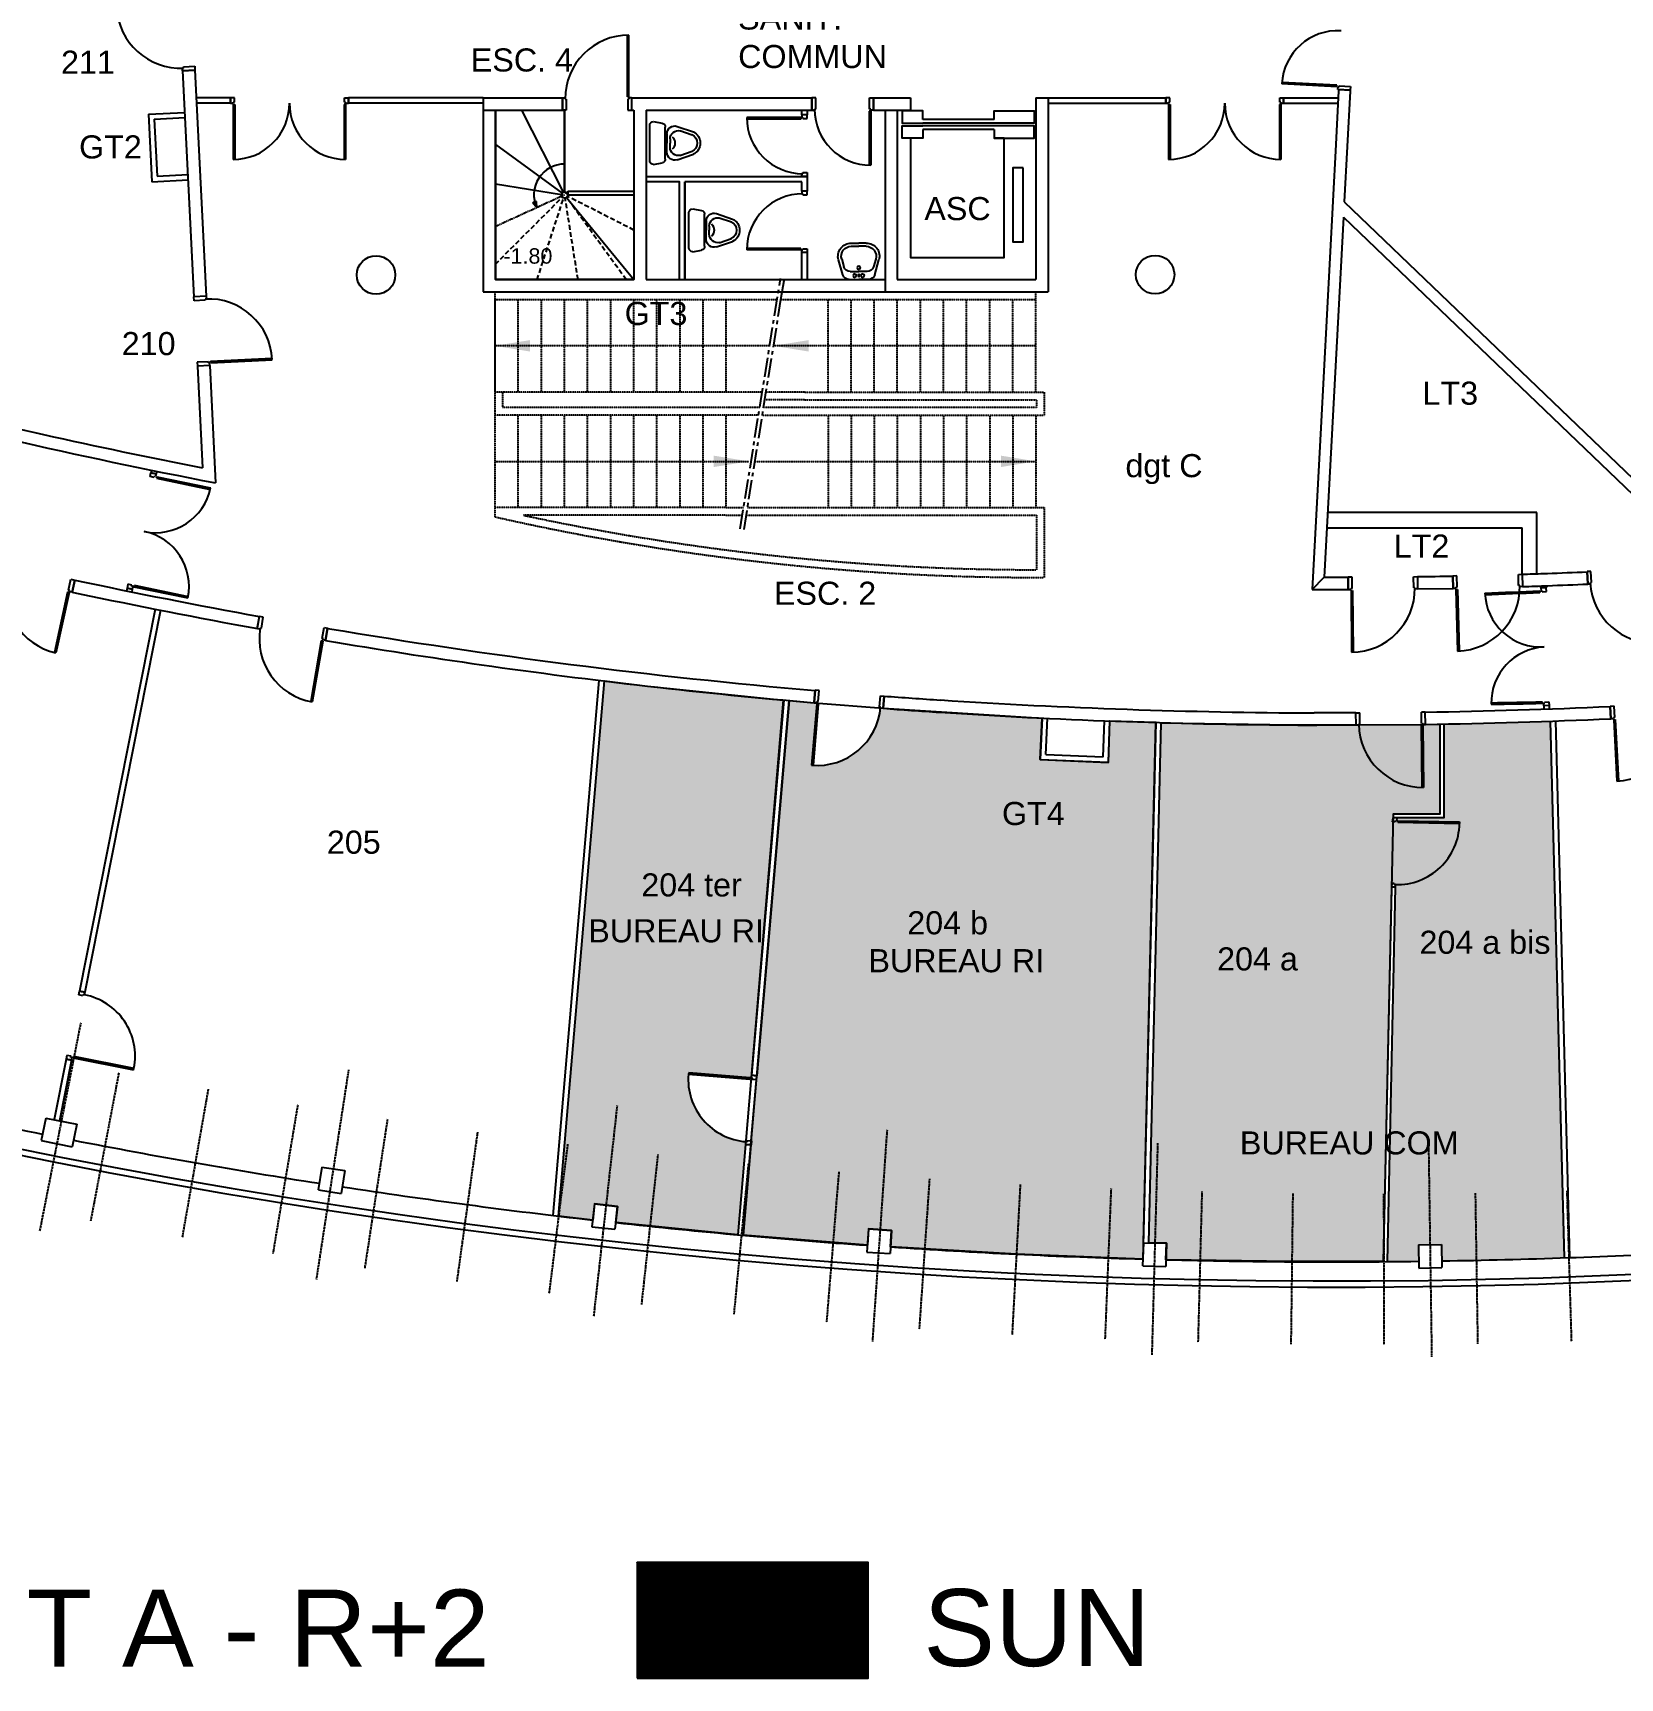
# Model space of a CAD drawing. Extents: x -14497 to -5039, y -16915 to 19656.
# Drawn here: x -9976 to -7915, y -4404 to -2268 of the extents above; entities that cross this region are included whole.
import ezdxf

# ---------------------------------------------------------------- set-up
doc = ezdxf.new("R2010")
doc.units = 0
doc.header["$MEASUREMENT"] = 0
doc.linetypes.add('AXES', pattern=[2, 1.25, -0.25, 0.25, -0.25])
doc.linetypes.add('CACHE', pattern=[0.375, 0.25, -0.125])
doc.layers.get('0').update_dxf_attribs({"linetype": 'CONTINUOUS'})
for name, color, linetype in [('-1.80', 3, 'CONTINUOUS'), ('BA_AXE_TRAME', 253, 'AXES'), ('BA_CLOISON', 4, 'CONTINUOUS'), ('BA_ESCALIER', 8, 'CONTINUOUS'), ('BA_MENUIS_EXTERIEURE', 6, 'CONTINUOUS'), ('BA_MENUIS_INTERIEURE', 202, 'CONTINUOUS'), ('BA_STRUCTURE', 5, 'CONTINUOUS'), ('Circulation', 1, 'CONTINUOUS'), ('EQ_SANITAIRE', 60, 'CONTINUOUS'), ('Modif relevé', 1, 'CONTINUOUS'), ('Nom. texte', 250, 'CONTINUOUS'), ('SUN', 2, 'CONTINUOUS')]:
    doc.layers.add(name, color=color, linetype=linetype)
doc.styles.add('ARIAL', font='arial.ttf')

# ---------------------------------------------------------------- blocks, each defined once
blk = doc.blocks.new('WC')
for p, q in [((-35.6, 21.6), (-56.7, 14.5)), ((-5, 27.9), (-16.3, 25.7)), ((0, -22.9), (0, 22.9)), ((-39.3, 16.2), (-55.4, 10.7)), ((-26.4, 5.3), (-26.4, 0)), ((-26.4, -5.3), (-26.4, 0)), ((-20.3, 14), (-22.5, 14)), ((-22.4, 12.2), (-22.4, 0)), ((-22.4, -12.2), (-22.4, 0)), ((-20.3, -20.8), (-20.3, 20.8)), ((-35.6, -21.6), (-56.7, -14.5)), ((-39.3, -16.2), (-55.4, -10.7)), ((-20.3, -14), (-22.5, -14)), ((-5, -27.9), (-16.3, -25.7))]:
    blk.add_line(p, q)
for centre, radius, start, end in [((-32.4, 12.2), 10, 0, 108.6162), ((-15.3, 20.8), 5, 101.0796, 180), ((-5, 22.9), 5, 0, 90), ((-49.5, 0), 16.2, 116.4444, 180), ((-49.5, -0.4), 16.2, 178.1961, 178.7319), ((-49.5, 0), 16.2, 180, 243.5556), ((-49.5, 0), 12.2, 116.4444, 180), ((-49.5, 0), 12.2, 180, 243.5556), ((-37.4, 5.3), 11, 0, 102.4), ((-21.2, 0), 11.5, 134.9643, 225.0357), ((-37.4, -5.3), 11, 257.6, 0), ((-32.4, -12.2), 10, 251.3838, 0), ((-15.3, -20.8), 5, 180, 258.9204), ((-5, -22.9), 5, 270, 0)]:
    blk.add_arc(centre, radius, start, end)
blk = doc.blocks.new('LAV60')
for p, q in [((-14.4, 0), (0, 0)), ((14.4, 0), (0, 0)), ((-24, -7.3), (-30.4, -29.5)), ((-25.6, -30.9), (-22.3, -19.3)), ((-12.7, -12), (0, -12)), ((12.7, -12), (0, -12)), ((25.6, -30.9), (22.3, -19.3)), ((24, -7.3), (30.4, -29.5)), ((-11.2, -50), (0, -50)), ((-11.2, -55), (0, -55)), ((11.2, -50), (0, -50)), ((11.2, -55), (0, -55))]:
    blk.add_line(p, q)
for centre, radius in [((-6, -6), 2.61), ((0, -17.8), 2.54), ((0, -6), 1.44), ((6, -6), 2.61)]:
    blk.add_circle(centre, radius)
for centre, radius, start, end in [((-14.4, -10), 10, 90, 164.0546), ((14.4, -10), 10, 15.9454, 90), ((-12.7, -22), 10, 90, 164.0546), ((12.7, -22), 10, 15.9454, 90), ((-11.2, -35), 20, 164.0546, 270), ((-11.2, -35), 15, 164.0546, 270), ((11.2, -35), 20, 270, 15.9454), ((11.2, -35), 15, 270, 15.9454)]:
    blk.add_arc(centre, radius, start, end)

msp = doc.modelspace()

# ---------------------------------------------------------------- hatches: boundary and pattern name
at = {"layer": 'BA_ESCALIER'}
h = msp.add_hatch(color=256, dxfattribs=at)
h.paths.add_polyline_path([(-9330.9, -2681.4), (-9330.9, -2674), (-9330.9, -2666.6), (-9346.5, -2669.1), (-9346.5, -2678.9)])
h.paths.add_polyline_path([(-9346.5, -2678.9), (-9346.5, -2669.1), (-9376.5, -2674)])
h = msp.add_hatch(color=256, dxfattribs=at)
h.paths.add_polyline_path([(-8969.1, -2681.4), (-8969.1, -2674), (-8969.1, -2666.6), (-8984.6, -2669.1), (-8984.6, -2678.9)])
h.paths.add_polyline_path([(-8984.6, -2678.9), (-8984.6, -2669.1), (-9014.6, -2674)])
h = msp.add_hatch(color=256, dxfattribs=at)
h.paths.add_polyline_path([(-9092.4, -2816.6), (-9092.4, -2824), (-9092.4, -2831.4), (-9076.8, -2828.9), (-9076.8, -2819.1)])
h.paths.add_polyline_path([(-9076.8, -2819.1), (-9076.8, -2828.9), (-9046.8, -2824)])
h = msp.add_hatch(color=256, dxfattribs=at)
h.paths.add_polyline_path([(-8719.4, -2816.6), (-8719.4, -2824), (-8719.4, -2831.4), (-8703.9, -2828.9), (-8703.9, -2819.1)])
h.paths.add_polyline_path([(-8703.9, -2819.1), (-8703.9, -2828.9), (-8673.9, -2824)])
at = {"layer": 'SUN'}
h = msp.add_hatch(color=256, dxfattribs=at)
h.dxf.hatch_style = 1
h.paths.add_polyline_path([(-9002.1, -3134), (-9008.5, -3133.3, -0.007229), (-9234.3, -3109.2), (-9293.8, -3804.1), (-9249.5, -3809.2), (-9247.1, -3788), (-9217.2, -3791.4), (-9219.6, -3812.5), (-9061.2, -3828.4), (-9050.9, -3707.4, -0.415384), (-9125.1, -3620), (-9125.1, -3620), (-9124.8, -3618), (-9043.9, -3624.7)])
h.paths.add_polyline_path([(-9195.2, -3405.5), (-9049.1, -3405.5), (-9049.1, -3343.7), (-9195.2, -3343.7)], flags=24)
h.paths.add_polyline_path([(-9265.8, -3465), (-9022.6, -3465), (-9022.6, -3403.1), (-9265.8, -3403.1)], flags=25)
h = msp.add_hatch(color=256, dxfattribs=at)
h.dxf.hatch_style = 1
h.paths.add_polyline_path([(-8518.2, -3163.1, -0.001922), (-8577.8, -3161.1), (-8579.8, -3214.6), (-8579.8, -3215.1), (-8668.3, -3211.3), (-8665.7, -3157.3), (-8872.2, -3144.7), (-8872.2, -3144.8), (-8875.8, -3144.5, -0.408869), (-8965.4, -3218.6), (-8958.5, -3137.7), (-8962, -3137.4), (-8962, -3137.5, -0.001035), (-8994.4, -3134.6), (-9036.4, -3621.8), (-9036.8, -3626.8), (-9036.8, -3626.8), (-9043.7, -3706.5), (-9043.4, -3706.5), (-9043.8, -3711.5), (-9043.9, -3711.5), (-9044.1, -3711.5), (-9054.2, -3829), (-8892.8, -3842), (-8891.3, -3820.8), (-8861.3, -3822.9), (-8862.8, -3844.1), (-8699.2, -3853.6), (-8535, -3859.9)])
h.paths.add_polyline_path([(-8727.7, -3313.2), (-8631.2, -3313.2), (-8631.2, -3251.4), (-8727.7, -3251.4)], flags=24)
h.paths.add_polyline_path([(-8902, -3503.8), (-8658.7, -3503.8), (-8658.7, -3442), (-8902, -3442)], flags=24)
h.paths.add_polyline_path([(-8849.7, -3454.7), (-8729.8, -3454.7), (-8729.8, -3392.9), (-8849.7, -3392.9)], flags=24)
h = msp.add_hatch(color=256, dxfattribs=at)
h.dxf.hatch_style = 1
h.paths.add_polyline_path([(-8211.9, -3372), (-8208.5, -3372.1), (-8208.5, -3373.6), (-8207, -3373.6, 0.417008), (-8123.8, -3294.3), (-8204.3, -3292.6), (-8204.1, -3290.7), (-8123.8, -3292.3), (-8123.9, -3294.3), (-8123.8, -3294.3, -0.417008), (-8207, -3373.6), (-8207.1, -3377.1), (-8207.2, -3377.1), (-8217.9, -3863.2, 0.001199), (-8176.9, -3862.8), (-8177.2, -3841.5), (-8147.2, -3841), (-8146.8, -3862.3, 0.004648), (-7987.9, -3858.2), (-8006.3, -3161.4, -0.004154), (-8144.2, -3165.1), (-8144.2, -3287.1), (-8205.2, -3287), (-8205.6, -3291), (-8207.1, -3290.8), (-8207.2, -3292.3), (-8210.7, -3292), (-8210.2, -3287.2), (-8210.1, -3282.1), (-8149.2, -3282.1), (-8149.2, -3165.2, -0.000569), (-8168.1, -3165.5), (-8254.6, -3166.3, 0.40414), (-8172.6, -3247.4), (-8173.6, -3167.2), (-8171.6, -3167.1), (-8170.6, -3247.4, -0.411092), (-8254.6, -3166.3), (-8258.1, -3166.3), (-8309.1, -3166.5, -0.00105), (-8342.1, -3166.3, -0.005457), (-8511.2, -3163.3), (-8527.4, -3838.8), (-8504.4, -3839.4), (-8505, -3860.7, 0.008248), (-8222.9, -3863.2), (-8212.2, -3377), (-8212.1, -3377), (-8212, -3377)])
h.paths.add_polyline_path([(-8419.7, -3740.9), (-8120.6, -3740.9), (-8120.6, -3679), (-8419.7, -3679)], flags=24)
h.paths.add_polyline_path([(-8184.5, -3480), (-7999.4, -3480), (-7999.4, -3418.2), (-8184.5, -3418.2)], flags=24)
h.paths.add_polyline_path([(-8447.3, -3501.6), (-8327.4, -3501.6), (-8327.4, -3439.8), (-8447.3, -3439.8)], flags=24)
h = msp.add_hatch(dxfattribs=at)
h.set_pattern_fill('ANSI31', color=256)
h.set_pattern_definition([(45, (-422.93108, -6521.50763), (-0.0883883476, 0.0883883476), [])])
h.paths.add_polyline_path([(-8891.9, -4254), (-9191.9, -4254), (-9191.9, -4404), (-8891.9, -4404)])

# ---------------------------------------------------------------- linework, layer by layer
at = {"layer": '-1.80'}
msp.add_line((-8315.3, -2990.4), (-8299.4, -2974.5), dxfattribs=at)
msp.add_lwpolyline([(-9285.9, -2398), (-9285.9, -2368), (-9285.9, -2473.9), (-9281.9, -2478), (-9282.3, -2479.8), (-9283.5, -2481.3), (-9195.9, -2588), (-9375.9, -2588), (-9375.9, -2368), (-9285.9, -2368)], dxfattribs=at)
at = {"layer": 'BA_AXE_TRAME'}
for p, q in [((-9285.9, -2478), (-9375.9, -2519.2)), ((-9914.4, -3553.2), (-9967.7, -3823.3)), ((-9864.9, -3617.9), (-9901.5, -3810.3)), ((-9566.6, -3614.3), (-9608.5, -3886.4)), ((-9748.8, -3639.1), (-9782.7, -3832)), ((-9632.5, -3659.4), (-9664.8, -3852.5)), ((-9217.8, -3660.6), (-9248.3, -3934.2)), ((-9516, -3678), (-9545.6, -3871.6)), ((-9399.1, -3695.1), (-9426, -3889)), ((-8867.3, -3692.2), (-8886.3, -3966.9)), ((-9282.1, -3710.5), (-9306.3, -3904.8)), ((-8515.9, -3709.2), (-8523.4, -3984.4)), ((-8164.1, -3711.4), (-8160, -3986.6)), ((-9164.9, -3724.2), (-9186.3, -3918.9)), ((-9047.4, -3736.4), (-9066.2, -3931.3)), ((-8929.9, -3746.8), (-8945.9, -3942)), ((-8812.2, -3755.7), (-8825.5, -3951)), ((-8694.3, -3762.9), (-8704.9, -3958.4)), ((-8576.4, -3768.4), (-8584.3, -3964.1)), ((-8458.4, -3772.3), (-8463.5, -3968.1)), ((-8340.4, -3774.6), (-8342.8, -3970.4)), ((-8222.4, -3775.2), (-8222, -3971)), ((-8103.4, -3774.1), (-8100.3, -3969.9)), ((-7984.5, -3771.4), (-7978.6, -3967.1))]:
    msp.add_line(p, q, dxfattribs=at)
at = {"layer": 'BA_AXE_TRAME', "ltscale": 20}
for p, q in [((-9057.9, -2911.7), (-9005.6, -2586.4)), ((-9005, -2614), (-9000.7, -2587.2)), ((-9053, -2912.5), (-9005, -2614))]:
    msp.add_line(p, q, dxfattribs=at)
at = {"layer": 'BA_CLOISON'}
for p, q in [((-9826.2, -2373.1), (-9779.3, -2370.8)), ((-9719.8, -2352), (-9764.2, -2352)), ((-9719.8, -2359), (-9763.9, -2359)), ((-9719.8, -2359), (-9719.8, -2352)), ((-9719.8, -2352), (-9719.8, -2359)), ((-9391.9, -2352), (-9566.8, -2352)), ((-9566.8, -2352), (-9566.8, -2359)), ((-9566.8, -2359), (-9566.8, -2352)), ((-9391.9, -2359), (-9566.8, -2359)), ((-8977.9, -2374), (-8977.9, -2368)), ((-8970.9, -2368), (-8970.9, -2374)), ((-8657.9, -2352), (-8505.2, -2352)), ((-8657.9, -2359), (-8505.2, -2359)), ((-8505.2, -2352), (-8505.2, -2359)), ((-8505.2, -2359), (-8505.2, -2352)), ((-8352.2, -2352), (-8352.2, -2359)), ((-8352.2, -2352), (-8281.4, -2352)), ((-8352.2, -2359), (-8352.2, -2352)), ((-8352.2, -2359), (-8281.7, -2359)), ((-9826.2, -2373.1), (-9821.8, -2461)), ((-9818.9, -2379.7), (-9778.9, -2377.7)), ((-9818.9, -2379.7), (-9815.2, -2453.7)), ((-8970.9, -2374), (-8977.9, -2374)), ((-9815.2, -2453.7), (-9775.2, -2451.7)), ((-9179.9, -2454), (-8970.9, -2454)), ((-8970.9, -2449), (-8970.9, -2454)), ((-8970.9, -2449), (-8970.9, -2454)), ((-8970.9, -2454), (-8970.9, -2473)), ((-9821.8, -2461), (-9774.9, -2458.6)), ((-8977.9, -2461), (-9129.9, -2461)), ((-9129.9, -2588), (-9129.9, -2461)), ((-8977.9, -2473), (-8977.9, -2461)), ((-8970.9, -2473), (-8977.9, -2473)), ((-8970.9, -2478), (-8970.9, -2473)), ((-8970.9, -2478), (-8970.9, -2473)), ((-8977.9, -2588), (-8977.9, -2553)), ((-8970.9, -2553), (-8977.9, -2553)), ((-8970.9, -2553), (-8970.9, -2588)), ((-9822.6, -2835.3), (-9823.3, -2838.8)), ((-9816.4, -2840.2), (-9823.3, -2838.8)), ((-9815.7, -2836.8), (-9816.4, -2840.2)), ((-8023.4, -2890.6), (-8294.9, -2890.6)), ((-8023.4, -2970.6), (-8023.4, -2890.6)), ((-8042.4, -2910.6), (-8296, -2910.6)), ((-8042.4, -2970.6), (-8042.4, -2910.5)), ((-9854.2, -2988.6), (-9854.9, -2992)), ((-9847.4, -2990), (-9854.2, -2988.6)), ((-9847.4, -2990), (-9848.1, -2993.5)), ((-8018.3, -2985.8), (-8018.3, -2988.4)), ((-8018.2, -2988.4), (-8018.3, -2985.8)), ((-8011.2, -2988.3), (-8018.2, -2988.4)), ((-8011.3, -2985.7), (-8011.2, -2988.3)), ((-9817.6, -3016), (-9915.8, -3512)), ((-9810.8, -3017.4), (-9908.8, -3513.4)), ((-9300.7, -3803.5), (-9241.2, -3108.4)), ((-9293.8, -3804.1), (-9234.3, -3109.2)), ((-9001.3, -3133.9), (-9043.3, -3621.2)), ((-8994.4, -3134.6), (-9036.4, -3621.8)), ((-8668.3, -3211.3), (-8665.7, -3157.3)), ((-8661, -3204.6), (-8658.7, -3157.7)), ((-8586.5, -3207.8), (-8584.8, -3160.9)), ((-8579.8, -3215.1), (-8577.8, -3161.1)), ((-8007.5, -3141.2), (-8014.5, -3141.4)), ((-8014.5, -3141.4), (-8014.4, -3145.8)), ((-8007.5, -3141.2), (-8007.5, -3145.6)), ((-8006.3, -3161.4), (-7987.9, -3858.2)), ((-7999.3, -3161.1), (-7980.9, -3858)), ((-8534.4, -3838.6), (-8518.2, -3163.1)), ((-8527.4, -3838.8), (-8511.2, -3163.7)), ((-8668.3, -3211.3), (-8579.8, -3215.1)), ((-8661, -3204.6), (-8586.5, -3207.8)), ((-8207.2, -3377.1), (-8212.2, -3377)), ((-9915.8, -3512), (-9909, -3513.4)), ((-9908.8, -3513.4), (-9915.8, -3512)), ((-9933.3, -3600.3), (-9948.9, -3678.8)), ((-9926.3, -3601.7), (-9941.8, -3680.2)), ((-9933.3, -3600.3), (-9926.4, -3601.7)), ((-9926.3, -3601.7), (-9933.3, -3600.3)), ((-9036.4, -3621.8), (-9043.3, -3621.2)), ((-9051.1, -3710.9), (-9061.2, -3828.4)), ((-9044.1, -3711.5), (-9054.2, -3829)), ((-9044.1, -3711.5), (-9051.1, -3710.9)), ((-9050.7, -3710.9), (-9043.8, -3711.5))]:
    msp.add_line(p, q, dxfattribs=at)
for points in [[(-9136.9, -2588), (-9136.9, -2461), (-9179.9, -2461)], [(-8144.2, -3165.1), (-8144.2, -3287.1), (-8210.2, -3287)], [(-8149.2, -3165.1), (-8149.2, -3282.1), (-8210.1, -3282.1), (-8210.2, -3287)], [(-8212.2, -3377), (-8222.9, -3863.2)], [(-8207.2, -3377.1), (-8217.9, -3863.1)]]:
    msp.add_lwpolyline(points, dxfattribs=at)
at = {"layer": 'BA_ESCALIER'}
for p, q in [((-9342, -2368), (-9287.7, -2474.4)), ((-9375.9, -2412.6), (-9289.2, -2475.6)), ((-9285.9, -2473.9), (-9285.9, -2398)), ((-9375.9, -2463.7), (-9289.9, -2477.3)), ((-9281.9, -2473), (-9195.9, -2473)), ((-9281.9, -2473), (-9281.9, -2478)), ((-9281.9, -2478), (-9195.9, -2478)), ((-9327.2, -2488.1), (-9324.9, -2487.1)), ((-9322.2, -2494.8), (-9327.2, -2488.1)), ((-9322.4, -2486.5), (-9324.9, -2487.1)), ((-9322.2, -2494.8), (-9322.4, -2486.5))]:
    msp.add_line(p, q, dxfattribs=at)
at = {"layer": 'BA_ESCALIER', "linetype": 'CACHE', "ltscale": 25}
for p, q in [((-9375.9, -2568), (-9288.8, -2480.8)), ((-9321.6, -2588), (-9287.2, -2481.8)), ((-9268.5, -2588), (-9285.3, -2482)), ((-9206, -2588), (-9283.5, -2481.3)), ((-9195.9, -2523.8), (-9282.3, -2479.8))]:
    msp.add_line(p, q, dxfattribs=at)
at = {"layer": 'BA_ESCALIER', "linetype": 'CACHE'}
for p, q in [((-9376.5, -2604), (-9376.5, -2896)), ((-9179.9, -2604), (-8869.9, -2604)), ((-8673.9, -2734), (-8673.9, -2604)), ((-9376.5, -2614), (-9010, -2614)), ((-9376.5, -2614), (-9376.5, -2734)), ((-9376.5, -2614), (-9376.5, -2734)), ((-9346.5, -2614), (-9346.5, -2734)), ((-9316.5, -2614), (-9316.5, -2734)), ((-9286.5, -2614), (-9286.5, -2734)), ((-9256.5, -2614), (-9256.5, -2734)), ((-9226.5, -2614), (-9226.5, -2734)), ((-9196.5, -2614), (-9196.5, -2734)), ((-9166.5, -2614), (-9166.5, -2734)), ((-9136.5, -2614), (-9136.5, -2734)), ((-9106.5, -2614), (-9106.5, -2734)), ((-9076.5, -2614), (-9076.5, -2734)), ((-9005, -2614), (-8673.9, -2614)), ((-8943.9, -2734), (-8943.9, -2614)), ((-8913.9, -2734), (-8913.9, -2614)), ((-8883.9, -2734), (-8883.9, -2614)), ((-8853.9, -2734), (-8853.9, -2614)), ((-8823.9, -2734), (-8823.9, -2614)), ((-8793.9, -2734), (-8793.9, -2614)), ((-8763.9, -2734), (-8763.9, -2614)), ((-8733.9, -2734), (-8733.9, -2614)), ((-8703.9, -2734), (-8703.9, -2614)), ((-9019.7, -2674), (-9376.5, -2674)), ((-8673.9, -2674), (-9014.6, -2674)), ((-9029.3, -2734), (-9376.5, -2734)), ((-9366.5, -2734), (-9366.5, -2754)), ((-8973.9, -2734), (-9024.3, -2734)), ((-8973.9, -2734), (-8663.3, -2734)), ((-8663.3, -2734), (-8663.3, -2764)), ((-9076.5, -2754), (-9366.5, -2754)), ((-9032.6, -2754), (-9076.5, -2754)), ((-8673.3, -2754), (-9027.5, -2754)), ((-8973.9, -2744), (-9025.9, -2744)), ((-8973.9, -2744), (-8673.3, -2744)), ((-8673.3, -2744), (-8673.3, -2754)), ((-9076.5, -2764), (-9376.5, -2764)), ((-9346.5, -2764), (-9346.5, -2884)), ((-9316.5, -2764), (-9316.5, -2884)), ((-9286.5, -2764), (-9286.5, -2884)), ((-9256.5, -2764), (-9256.5, -2884)), ((-9226.5, -2764), (-9226.5, -2884)), ((-9196.5, -2764), (-9196.5, -2884)), ((-9166.5, -2764), (-9166.5, -2884)), ((-9136.5, -2764), (-9136.5, -2884)), ((-9106.5, -2764), (-9106.5, -2884)), ((-9034.2, -2764), (-9076.5, -2764)), ((-9076.5, -2764), (-9076.5, -2884)), ((-9029.1, -2764), (-8663.3, -2764)), ((-8943.9, -2764), (-8943.9, -2884)), ((-8913.9, -2764), (-8913.9, -2884)), ((-8883.9, -2764), (-8883.9, -2884)), ((-8853.9, -2764), (-8853.9, -2884)), ((-8823.9, -2764), (-8823.9, -2884)), ((-8793.9, -2764), (-8793.9, -2884)), ((-8763.9, -2764), (-8763.9, -2884)), ((-8733.9, -2764), (-8733.9, -2884)), ((-8703.9, -2764), (-8703.9, -2884)), ((-8673.9, -2764), (-8673.9, -2884)), ((-9376.5, -2824), (-9046.8, -2824)), ((-9038.8, -2824), (-8673.9, -2824)), ((-9076.5, -2884), (-9376.5, -2884)), ((-9076.5, -2884), (-9053.5, -2884)), ((-9048.4, -2884), (-8853.3, -2884)), ((-8853.3, -2884), (-8673.3, -2884)), ((-8853.3, -2884), (-8663.3, -2884)), ((-8663.3, -2884), (-8663.3, -2974.7)), ((-9076.5, -2894), (-9339.2, -2894)), ((-9076.5, -2894), (-9055.1, -2894)), ((-9050, -2894), (-8673.3, -2894)), ((-8673.3, -2894), (-8673.3, -2964.8))]:
    msp.add_line(p, q, dxfattribs=at)
at = {"layer": 'BA_ESCALIER'}
msp.add_circle((-9285.9, -2478), 4.05, dxfattribs=at)
msp.add_arc((-9285.9, -2478), 40, 90, 204.6067, dxfattribs=at)
at = {"layer": 'BA_ESCALIER', "linetype": 'CACHE'}
for radius, start, end in [(3187.2, 257.2365, 270.1612), (3177.2, 257.8832, 269.9814)]:
    msp.add_arc((-8672.3, 212.4), radius, start, end, dxfattribs=at)
at = {"layer": 'BA_MENUIS_EXTERIEURE'}
for points in [[(-10280.3, -3628, 0.009473), (-9963.8, -3697.6, 0.009473)], [(-9923.6, -3705.5, 0.009473), (-9604.4, -3761.5, 0.009473)], [(-9574.8, -3766, 0.009594), (-9249.5, -3809.2, 0.009594)], [(-9219.6, -3812.5, 0.009595), (-8892.7, -3842, 0.009595)], [(-8862.8, -3844.1, 0.009593), (-8535, -3859.9, 0.009593)], [(-8505, -3860.7, 0.009593), (-8176.9, -3862.8, 0.009593)], [(-8146.8, -3862.3, 0.009594), (-7818.9, -3850.6, 0.009594)]]:
    msp.add_lwpolyline(points, format="xyb", dxfattribs=at)
at = {"layer": 'BA_MENUIS_EXTERIEURE', "ltscale": 10}
for radius, start, end in [(8584.2, 223.6667, 288.01291), (8576.2, 223.86581, 288.00226)]:
    msp.add_arc((-8287.3, 4688.1), radius, start, end, dxfattribs=at)
at = {"layer": 'BA_MENUIS_INTERIEURE'}
for p, q in [((-9204.4, -2350.5), (-9204.4, -2270.5)), ((-9202.4, -2350.5), (-9202.4, -2270.5)), ((-9782, -2316.8), (-9782.2, -2313.3)), ((-9782.2, -2313.3), (-9780.7, -2313.3)), ((-9782, -2316.8), (-9766, -2316)), ((-9780.7, -2311.8), (-9766.3, -2311)), ((-9780.7, -2313.3), (-9780.7, -2311.8)), ((-9766.3, -2311), (-9766, -2316)), ((-9766.3, -2311), (-9766, -2316)), ((-8283.1, -2337.6), (-8354.5, -2333.8)), ((-8283, -2335.6), (-8354.4, -2331.9)), ((-8283.1, -2337.6), (-8283, -2335.6)), ((-8281.8, -2341.2), (-8281.6, -2337.7)), ((-8265.8, -2342.1), (-8281.8, -2341.2)), ((-8281.6, -2337.7), (-8280.1, -2337.8)), ((-8280.1, -2337.8), (-8280, -2336.3)), ((-8280, -2336.3), (-8265.6, -2337.1)), ((-8265.6, -2337.1), (-8265.8, -2342.1)), ((-9719.8, -2352), (-9719.8, -2359)), ((-9714.8, -2352), (-9719.8, -2352)), ((-9719.8, -2359), (-9716.3, -2359)), ((-9716.3, -2359), (-9716.3, -2357.5)), ((-9716.3, -2357.5), (-9714.8, -2357.5)), ((-9716.3, -2360.5), (-9716.3, -2432)), ((-9716.3, -2360.5), (-9714.3, -2360.5)), ((-9714.8, -2357.5), (-9714.8, -2352)), ((-9714.3, -2360.5), (-9714.3, -2432)), ((-9572.3, -2360.5), (-9572.3, -2432)), ((-9570.3, -2360.5), (-9572.3, -2360.5)), ((-9571.8, -2352), (-9566.8, -2352)), ((-9571.8, -2357.5), (-9571.8, -2352)), ((-9570.3, -2357.5), (-9571.8, -2357.5)), ((-9570.3, -2359), (-9570.3, -2357.5)), ((-9570.3, -2359), (-9566.8, -2359)), ((-9570.3, -2360.5), (-9570.3, -2432)), ((-9566.8, -2352), (-9566.8, -2359)), ((-9288.9, -2352), (-9288.9, -2368)), ((-9288.9, -2352), (-9285.4, -2352)), ((-9283.9, -2368), (-9288.9, -2368)), ((-9285.4, -2352), (-9285.4, -2353.5)), ((-9285.4, -2353.5), (-9283.9, -2353.5)), ((-9283.9, -2353.5), (-9283.9, -2368)), ((-9202.4, -2350.5), (-9204.4, -2350.5)), ((-9203.9, -2353.5), (-9203.9, -2368)), ((-9202.4, -2353.5), (-9203.9, -2353.5)), ((-9203.9, -2368), (-9198.9, -2368)), ((-9202.4, -2352), (-9202.4, -2353.5)), ((-9198.9, -2352), (-9202.4, -2352)), ((-9198.9, -2352), (-9198.9, -2368)), ((-8964.9, -2368), (-8964.9, -2352)), ((-8959.9, -2352), (-8964.9, -2352)), ((-8964.9, -2368), (-8961.4, -2368)), ((-8961.4, -2368), (-8961.4, -2366.5)), ((-8961.4, -2366.5), (-8959.9, -2366.5)), ((-8959.9, -2366.5), (-8959.9, -2352)), ((-8888.4, -2369.5), (-8890.4, -2369.5)), ((-8890.4, -2369.5), (-8890.4, -2439.4)), ((-8889.9, -2352), (-8884.9, -2352)), ((-8889.9, -2366.5), (-8889.9, -2352)), ((-8888.4, -2366.5), (-8889.9, -2366.5)), ((-8888.4, -2368), (-8888.4, -2366.5)), ((-8884.9, -2368), (-8888.4, -2368)), ((-8888.4, -2369.5), (-8888.4, -2439.5)), ((-8884.9, -2368), (-8884.9, -2352)), ((-8505.2, -2352), (-8505.2, -2359)), ((-8500.2, -2352), (-8505.2, -2352)), ((-8505.2, -2359), (-8501.7, -2359)), ((-8501.7, -2359), (-8501.7, -2357.5)), ((-8501.7, -2357.5), (-8500.2, -2357.5)), ((-8501.6, -2360.5), (-8501.6, -2432)), ((-8501.6, -2360.5), (-8499.6, -2360.5)), ((-8500.2, -2357.5), (-8500.2, -2352)), ((-8499.6, -2360.5), (-8499.6, -2432)), ((-8357.7, -2360.5), (-8357.7, -2432)), ((-8355.7, -2360.5), (-8357.7, -2360.5)), ((-8357.2, -2352), (-8352.2, -2352)), ((-8357.2, -2357.5), (-8357.2, -2352)), ((-8355.7, -2357.5), (-8357.2, -2357.5)), ((-8355.7, -2359), (-8355.7, -2357.5)), ((-8355.7, -2359), (-8352.2, -2359)), ((-8355.7, -2360.5), (-8355.7, -2432)), ((-8352.2, -2352), (-8352.2, -2359)), ((-8979.4, -2377.5), (-9049.4, -2377.5)), ((-8979.4, -2379.5), (-9049.4, -2379.5)), ((-8979.4, -2377.5), (-8979.4, -2379.5)), ((-8977.9, -2374), (-8977.9, -2377.5)), ((-8970.9, -2374), (-8977.9, -2374)), ((-8977.9, -2377.5), (-8976.4, -2377.5)), ((-8976.4, -2377.5), (-8976.4, -2379)), ((-8976.4, -2379), (-8970.9, -2379)), ((-8970.9, -2379), (-8970.9, -2374)), ((-8970.9, -2379), (-8970.9, -2374)), ((-8728.1, -2380), (-8820.8, -2380)), ((-8728.1, -2385), (-8820.8, -2385)), ((-8728.1, -2388.2), (-8820.8, -2388.2)), ((-8728.1, -2393.1), (-8820.8, -2393.1)), ((-8977.9, -2454), (-8977.9, -2450.5)), ((-8977.9, -2450.5), (-8976.4, -2450.5)), ((-8970.9, -2454), (-8977.9, -2454)), ((-8976.4, -2449), (-8970.9, -2449)), ((-8976.4, -2450.5), (-8976.4, -2449)), ((-8970.9, -2449), (-8970.9, -2454)), ((-8970.9, -2449), (-8970.9, -2454)), ((-8970.9, -2473), (-8977.9, -2473)), ((-8977.9, -2473), (-8977.9, -2476.5)), ((-8977.9, -2476.5), (-8976.4, -2476.5)), ((-8976.4, -2476.5), (-8976.4, -2478)), ((-8976.4, -2478), (-8970.9, -2478)), ((-8970.9, -2478), (-8970.9, -2473)), ((-8970.9, -2478), (-8970.9, -2473)), ((-8979.4, -2547.5), (-9049.4, -2547.5)), ((-8979.4, -2549.5), (-9049.4, -2549.5)), ((-8979.4, -2549.5), (-8979.4, -2547.5)), ((-8977.9, -2549.5), (-8976.4, -2549.5)), ((-8977.9, -2553), (-8977.9, -2549.5)), ((-8970.9, -2553), (-8977.9, -2553)), ((-8976.4, -2548), (-8970.9, -2548)), ((-8976.4, -2549.5), (-8976.4, -2548)), ((-8970.9, -2548), (-8970.9, -2553)), ((-8970.9, -2548), (-8970.9, -2553)), ((-8970.9, -2570), (-8970.9, -2575)), ((-9751.3, -2609.7), (-9767.3, -2610.5)), ((-9767.1, -2615.5), (-9767.3, -2610.5)), ((-9752.6, -2614.7), (-9767.1, -2615.5)), ((-9751.2, -2613.2), (-9752.7, -2613.2)), ((-9752.7, -2613.2), (-9752.6, -2614.7)), ((-9751.3, -2609.7), (-9751.2, -2613.2)), ((-9745.6, -2694), (-9665.7, -2690)), ((-9748.6, -2694.6), (-9763.1, -2695.4)), ((-9763.1, -2695.4), (-9762.8, -2700.4)), ((-9763.1, -2695.4), (-9762.8, -2700.4)), ((-9746.8, -2699.6), (-9762.8, -2700.4)), ((-9748.5, -2696.1), (-9748.6, -2694.6)), ((-9747, -2696.1), (-9748.5, -2696.1)), ((-9746.8, -2699.6), (-9747, -2696.1)), ((-9745.5, -2696), (-9745.6, -2694)), ((-9745.5, -2696), (-9665.6, -2692)), ((-9824.3, -2843.7), (-9823.3, -2838.8)), ((-9823.3, -2838.8), (-9816.4, -2840.2)), ((-9816.4, -2840.2), (-9817.1, -2843.6)), ((-9818.9, -2844.8), (-9824.3, -2843.7)), ((-9818.6, -2843.3), (-9818.9, -2844.8)), ((-9817.1, -2843.6), (-9818.6, -2843.3)), ((-9815.7, -2843.9), (-9816.1, -2845.9)), ((-9816.1, -2845.9), (-9746.1, -2860.4)), ((-9815.7, -2843.9), (-9745.7, -2858.4)), ((-7958.2, -2967.2), (-7957.4, -2983.4)), ((-9930.1, -2991.2), (-9927, -2977)), ((-9927, -2977), (-9922.2, -2978.1)), ((-9925.6, -2993.7), (-9922.2, -2978.1)), ((-9853.2, -2983.7), (-9854.2, -2988.6)), ((-9854.2, -2988.6), (-9847.4, -2990)), ((-9847.8, -2984.8), (-9853.2, -2983.7)), ((-9848.1, -2986.3), (-9847.8, -2984.8)), ((-9846.7, -2986.6), (-9848.1, -2986.3)), ((-9846.7, -2986.6), (-9847.4, -2990)), ((-9845.2, -2986.9), (-9844.8, -2984.9)), ((-9845.2, -2986.9), (-9775.2, -3001.3)), ((-9844.8, -2984.9), (-9774.8, -2999.4)), ((-8178.4, -2973.7), (-8178.3, -2989.7)), ((-8042.4, -2970.3), (-8042, -2986.7)), ((-8018.2, -2988.7), (-8018, -2992.1)), ((-8011, -2993.2), (-8011.2, -2988.3)), ((-9931.3, -2994), (-9948.4, -3072.1)), ((-9929.3, -2994.5), (-9946.5, -3072.6)), ((-9929.3, -2994.5), (-9931.3, -2994)), ((-9928.7, -2991.5), (-9930.1, -2991.2)), ((-9929, -2993), (-9928.7, -2991.5)), ((-9925.6, -2993.7), (-9929, -2993)), ((-8019.5, -2992.2), (-8019.4, -2994.2)), ((-8018, -2992.1), (-8016.5, -2992.1)), ((-8016.5, -2992.1), (-8016.4, -2993.6)), ((-8016.4, -2993.6), (-8011, -2993.2)), ((-9684.9, -3041.1), (-9682.1, -3025.4)), ((-9677.2, -3026.2), (-9682.1, -3025.4)), ((-9679.7, -3040.5), (-9677.2, -3026.2)), ((-9684.9, -3041.1), (-9681.4, -3041.7)), ((-9681.2, -3040.3), (-9679.7, -3040.5)), ((-9600.9, -3054.2), (-9598.4, -3039.9)), ((-9599.4, -3054.5), (-9600.9, -3054.2)), ((-9599.6, -3055.9), (-9599.4, -3054.5)), ((-9598.4, -3039.9), (-9593.5, -3040.8)), ((-9596.2, -3056.5), (-9593.5, -3040.8)), ((-9601.9, -3057.1), (-9615.6, -3135.9)), ((-9599.9, -3057.4), (-9613.6, -3136.2)), ((-9599.9, -3057.4), (-9601.9, -3057.1)), ((-9596.2, -3056.5), (-9599.6, -3055.9)), ((-8958.6, -3138.9), (-8965.4, -3218.6)), ((-8956.6, -3139.1), (-8963.4, -3218.7)), ((-8961.9, -3137.1), (-8960.6, -3121.2)), ((-8961.9, -3137.1), (-8958.5, -3137.4)), ((-8955.6, -3121.6), (-8960.6, -3121.2)), ((-8958.6, -3138.9), (-8956.6, -3139.1)), ((-8958.5, -3137.4), (-8958.3, -3135.9)), ((-8958.3, -3135.9), (-8956.8, -3136)), ((-8956.8, -3136), (-8955.6, -3121.6)), ((-8877.1, -3142.9), (-8875.9, -3128.4)), ((-8875.9, -3128.4), (-8870.9, -3128.9)), ((-8870.9, -3128.8), (-8872.2, -3144.8)), ((-8016.2, -3138.2), (-8016.3, -3136.1)), ((-8014.7, -3138.1), (-8013.2, -3138)), ((-8014.5, -3141.6), (-8014.7, -3138.1)), ((-8013.3, -3136.5), (-8007.8, -3136.2)), ((-8013.2, -3138), (-8013.3, -3136.5)), ((-8007.8, -3136.2), (-8007.5, -3141.2)), ((-8875.6, -3143), (-8877.1, -3142.9)), ((-8875.8, -3144.5), (-8875.6, -3143)), ((-8872.3, -3144.8), (-8875.8, -3144.5)), ((-8258.1, -3166.3), (-8258.3, -3150.4)), ((-8258.3, -3150.4), (-8253.3, -3150.4)), ((-8253.2, -3164.9), (-8253.3, -3150.4)), ((-8173.2, -3164.2), (-8173.3, -3149.6)), ((-8168.3, -3149.6), (-8173.3, -3149.6)), ((-8168.1, -3165.5), (-8168.3, -3149.6)), ((-7923.1, -3142), (-7928.1, -3142.3)), ((-7927.2, -3158.2), (-7928.1, -3142.3)), ((-7927.2, -3158.2), (-7923.7, -3158)), ((-7923.7, -3158), (-7923.8, -3156.5)), ((-7923.8, -3156.5), (-7922.3, -3156.5)), ((-7923.8, -3159.6), (-7921.8, -3159.5)), ((-7923.6, -3159.5), (-7919.4, -3239.4)), ((-7922.3, -3156.5), (-7923.1, -3142)), ((-7921.6, -3159.4), (-7917.4, -3239.3)), ((-8258.1, -3166.3), (-8254.6, -3166.3)), ((-8254.7, -3164.9), (-8253.2, -3164.9)), ((-8254.6, -3164.9), (-8254.6, -3166.3)), ((-8171.6, -3167.1), (-8173.6, -3167.2)), ((-8173.6, -3167.2), (-8172.6, -3247.4)), ((-8171.7, -3164.1), (-8173.2, -3164.2)), ((-8171.6, -3165.6), (-8171.7, -3164.1)), ((-8168.1, -3165.5), (-8171.6, -3165.6)), ((-8171.6, -3167.1), (-8170.6, -3247.4)), ((-8210.7, -3292), (-8210.2, -3287)), ((-8205.3, -3287.5), (-8210.2, -3287)), ((-8205.3, -3287.5), (-8205.6, -3291)), ((-8207.2, -3292.3), (-8210.7, -3292)), ((-8207.1, -3290.8), (-8207.2, -3292.3)), ((-8205.6, -3291), (-8207.1, -3290.8)), ((-8204.1, -3291.1), (-8204.3, -3293.1)), ((-8203.9, -3292.7), (-8123.8, -3294.3)), ((-8203.8, -3290.7), (-8123.8, -3292.3)), ((-8123.8, -3292.3), (-8123.9, -3294.3)), ((-8211.9, -3372), (-8212, -3377)), ((-8208.5, -3372.1), (-8211.9, -3372)), ((-8208.5, -3373.6), (-8208.5, -3372.1)), ((-8207, -3373.6), (-8208.5, -3373.6)), ((-8207.1, -3377.1), (-8207, -3373.6)), ((-8207.1, -3377.1), (-8212, -3377)), ((-9916.8, -3516.9), (-9915.8, -3512)), ((-9911.4, -3518), (-9916.8, -3516.9)), ((-9909, -3513.4), (-9915.8, -3512)), ((-9911.1, -3516.5), (-9911.4, -3518)), ((-9909.7, -3516.8), (-9911.1, -3516.5)), ((-9909, -3513.4), (-9909.7, -3516.8)), ((-9932.3, -3595.4), (-9933.3, -3600.3)), ((-9926.4, -3601.7), (-9933.3, -3600.3)), ((-9926.9, -3596.5), (-9932.3, -3595.4)), ((-9927.2, -3598), (-9926.9, -3596.5)), ((-9925.7, -3598.2), (-9927.2, -3598)), ((-9926.4, -3601.7), (-9925.7, -3598.2)), ((-9924.3, -3598.5), (-9923.9, -3596.6)), ((-9924.3, -3598.5), (-9845.8, -3614)), ((-9923.9, -3596.6), (-9845.3, -3612.1)), ((-9845.8, -3614), (-9845.4, -3612.1)), ((-9124.8, -3618), (-9125.1, -3620)), ((-9045.3, -3626.6), (-9125.1, -3620)), ((-9045.1, -3624.6), (-9124.8, -3618)), ((-9045.1, -3624.6), (-9045.3, -3626.6)), ((-9043.3, -3621.2), (-9043.6, -3624.7)), ((-9043.6, -3624.7), (-9042.1, -3624.8)), ((-9043.3, -3621.2), (-9036.4, -3621.8)), ((-9042.1, -3624.8), (-9042.3, -3626.3)), ((-9042.3, -3626.3), (-9036.8, -3626.8)), ((-9036.8, -3626.8), (-9036.4, -3621.8)), ((-9050.7, -3710.9), (-9050.5, -3707.4)), ((-9050.7, -3710.9), (-9043.8, -3711.5)), ((-9050.5, -3707.4), (-9049, -3707.6)), ((-9049, -3707.6), (-9048.8, -3706.1)), ((-9048.8, -3706.1), (-9043.4, -3706.5)), ((-9043.4, -3706.5), (-9043.8, -3711.5))]:
    msp.add_line(p, q, dxfattribs=at)
at = {"layer": 'BA_MENUIS_INTERIEURE', "ltscale": 7}
for p, q in [((-7953.2, -2966.9), (-7958.2, -2967.2)), ((-7952.4, -2981.4), (-7953.2, -2966.9)), ((-8263.4, -2974.5), (-8268.4, -2974.5)), ((-8268.4, -2974.5), (-8268.3, -2990.5)), ((-8268.3, -2990.5), (-8264.8, -2990.5)), ((-8264.8, -2989), (-8263.3, -2989)), ((-8264.8, -2990.5), (-8264.8, -2989)), ((-8263.3, -2989), (-8263.4, -2974.5)), ((-8183.4, -2973.8), (-8178.4, -2973.7)), ((-8183.3, -2988.3), (-8183.4, -2973.8)), ((-8181.8, -2988.2), (-8183.3, -2988.3)), ((-8181.8, -2989.7), (-8181.8, -2988.2)), ((-8178.3, -2989.7), (-8181.8, -2989.7)), ((-8132.4, -2972.5), (-8132, -2988.9)), ((-8127.4, -2972.8), (-8132.4, -2972.9)), ((-8132, -2988.9), (-8128.5, -2988.8)), ((-8128.5, -2987.3), (-8127, -2987.3)), ((-8128.5, -2988.8), (-8128.5, -2987.3)), ((-8128.5, -2990.3), (-8126.5, -3070.3)), ((-8128.5, -2990.3), (-8126.5, -2990.3)), ((-8127, -2987.3), (-8127.4, -2972.8)), ((-8126.5, -2990.3), (-8124.5, -3070.2)), ((-8047.4, -2970.8), (-8042.4, -2970.7)), ((-8047.1, -2985.3), (-8047.4, -2970.8)), ((-8045.6, -2985.3), (-8047.1, -2985.3)), ((-8045.5, -2986.8), (-8045.6, -2985.3)), ((-8042, -2986.7), (-8045.5, -2986.8)), ((-7957.4, -2983.1), (-7953.9, -2983)), ((-7953.9, -2981.5), (-7952.4, -2981.4)), ((-7953.9, -2983), (-7953.9, -2981.5)), ((-8264.7, -2992), (-8262.7, -2991.9)), ((-8264.7, -2992), (-8264, -3072)), ((-8262.7, -2991.9), (-8262, -3071.9))]:
    msp.add_line(p, q, dxfattribs=at)
at = {"layer": 'BA_MENUIS_INTERIEURE'}
for points in [[(-8820.8, -2380), (-8820.8, -2369), (-8847.7, -2369), (-8847.7, -2385), (-8820.8, -2385)], [(-8728.1, -2380), (-8728.1, -2369), (-8676.4, -2369), (-8676.4, -2385), (-8728.1, -2385)], [(-8820.8, -2393.1), (-8820.8, -2404.2), (-8847.7, -2404.2), (-8847.7, -2388.2), (-8820.8, -2388.2)], [(-8728.1, -2393.1), (-8728.1, -2404.2), (-8676.4, -2404.2), (-8676.4, -2388.2), (-8728.1, -2388.2)], [(-8820.8, -2404.2), (-8836.7, -2404.2), (-8836.7, -2559.1), (-8715.2, -2559.1), (-8715.2, -2404.2), (-8728.1, -2404.2)]]:
    msp.add_lwpolyline(points, dxfattribs=at)
msp.add_lwpolyline([(-8690.6, -2442.7), (-8704, -2442.7), (-8704, -2538.9), (-8690.6, -2538.9)], close=True, dxfattribs=at)
for centre, radius, start, end in [((-9784.8, -2230.4), 83, 182.8729, 272.8593), ((-9202.4, -2353.5), 83, 90.0136, 180), ((-8281.6, -2337.7), 73, 86.9619, 176.9483), ((-8283, -2335.6), 0, 356.9619, 86.9619), ((-8280, -2336.3), 0, 356.9619, 86.9619), ((-9716.3, -2359), 73, 270.0136, 0), ((-9714.8, -2357.5), 0, 0, 90), ((-9714.3, -2360.5), 0, 0, 90), ((-9570.3, -2359), 73, 180, 269.9864), ((-9572.3, -2360.5), 0, 90, 180), ((-9571.8, -2357.5), 0, 90, 180), ((-9204.4, -2350.5), 0, 180, 270), ((-9203.9, -2353.5), 0, 180, 270), ((-8888.4, -2366.5), 73, 180, 269.9842), ((-8890.4, -2369.5), 0, 90, 180), ((-8889.9, -2366.5), 0, 90, 180), ((-8501.7, -2359), 73, 270.0136, 0), ((-8500.2, -2357.5), 0, 0, 90), ((-8499.6, -2360.5), 0, 0, 90), ((-8355.7, -2359), 73, 180, 269.9864), ((-8357.7, -2360.5), 0, 90, 180), ((-8357.2, -2357.5), 0, 90, 180), ((-8976.4, -2377.5), 73, 180.0158, 270), ((-8976.4, -2379), 0, 270, 0), ((-8976.4, -2549.5), 73, 90, 179.9842), ((-8976.4, -2548), 0, 0, 90), ((-9748.5, -2696.1), 83, 2.8729, 92.8593), ((-9748.6, -2694.6), 0, 92.8593, 182.8593), ((-9745.6, -2694), 0, 92.8593, 182.8593), ((-9817.1, -2843.6), 73, 258.3304, 348.3167), ((-9818.9, -2844.8), 0, 168.3304, 258.3304), ((-9816.1, -2845.9), 0, 168.3304, 258.3304), ((-9846.7, -2986.6), 73, 348.344, 78.3304), ((-9928.7, -2991.5), 83, 167.633, 257.621), ((-9862.7, -2981.4), 0, 78.3304, 168.3304), ((-9847.8, -2984.8), 0, 78.3304, 168.3304), ((-8264.8, -2989), 83, 270.5095, 0.4975), ((-8128.5, -2987.3), 83, 271.4346, 1.4226), ((-7871.1, -2977.1), 83, 182.9857, 272.9737), ((-9931.3, -2994), 0, 77.633, 167.633), ((-9930.1, -2991.2), 0, 77.633, 167.633), ((-8360.4, 4685.1), 7684.9, 272.00925, 272.54233), ((-8018, -2992.1), 73, 182.2572, 273.285), ((-8360.4, 4685.1), 7686.9, 272.00952, 272.54233), ((-8019.4, -2994.2), 0, 273.285, 3.285), ((-8017.1, -2993.6), 0, 181.3831, 271.3831), ((-8016.4, -2993.6), 0, 273.285, 3.285), ((-8015.2, -2994), 0, 270.951, 0.951), ((-9599.4, -3054.5), 83, 170.1559, 260.1439), ((-9601.5, -3056.2), 0, 80.7777, 170.7777), ((-8009.7, -3137.9), 73, 93.285, 181.1689), ((-8956.8, -3136), 0, 355.0889, 85.0889), ((-8956.6, -3139.1), 0, 355.0889, 85.0889), ((-8197, 4690.6), 7828.9, 270.83689, 271.32231), ((-8197, 4690.6), 7830.9, 270.83677, 271.32281), ((-8016.3, -3136.2), 0, 3.285, 93.285), ((-8013.3, -3136.5), 0, 3.285, 93.285), ((-8958.3, -3135.9), 83, 265.1008, 355.0889), ((-7922.3, -3156.5), 0, 3.0697, 93.0697), ((-7921.8, -3159.5), 0, 2.6887, 92.6887), ((-7923.8, -3156.5), 83, 273.0817, 3.0697), ((-8171.6, -3164.4), 83, 180.73, 270.7178), ((-8173.3, -3167.2), 0, 91.7338, 181.7338), ((-8204.7, -3292.7), 80.9, 268.3484, 358.8944), ((-9924.6, -3596.3), 80.9, 348.7819, 79.3279), ((-9926.9, -3596.5), 0, 78.8318, 168.8318), ((-9923.9, -3596.6), 0, 78.8318, 168.8318), ((-9044.5, -3626.7), 80.9, 175.2289, 265.7749), ((-9045.3, -3626.6), 0, 265.2788, 355.2788), ((-9042.3, -3626.3), 0, 265.2788, 355.2788)]:
    msp.add_arc(centre, radius, start, end, dxfattribs=at)
at = {"layer": 'BA_STRUCTURE'}
for p, q in [((-9782.2, -2313.3), (-9782.2, -2313.3)), ((-9782, -2316.8), (-9766, -2316)), ((-9766, -2316), (-9782, -2316.8)), ((-9782, -2316.8), (-9767.3, -2610.5)), ((-9766, -2316), (-9751.3, -2609.7)), ((-8280.9, -2342.7), (-8284.6, -2412.7)), ((-8280.8, -2341), (-8280.9, -2342.7)), ((-8280.8, -2341), (-8265.8, -2341.8)), ((-8265.9, -2343.5), (-8273.5, -2487.2)), ((-8265.8, -2341.8), (-8265.9, -2343.5)), ((-9391.9, -2352), (-9391.9, -2604)), ((-9391.9, -2352), (-9288.9, -2352)), ((-9391.9, -2368), (-9288.9, -2368)), ((-9375.9, -2368), (-9375.9, -2588)), ((-9288.9, -2352), (-9288.9, -2368)), ((-9288.9, -2368), (-9288.9, -2352)), ((-9198.9, -2352), (-8964.9, -2352)), ((-9198.9, -2352), (-9198.9, -2368)), ((-9198.9, -2352), (-9198.9, -2368)), ((-9198.9, -2352), (-9179.9, -2352)), ((-9198.9, -2368), (-9195.9, -2368)), ((-9195.9, -2368), (-9195.9, -2588)), ((-9179.9, -2352), (-9162.9, -2352)), ((-9179.9, -2368), (-9179.9, -2588)), ((-9179.9, -2368), (-9162.9, -2368)), ((-9179.9, -2368), (-8964.9, -2368)), ((-8969.9, -2368), (-8964.9, -2368)), ((-8964.9, -2352), (-8964.9, -2368)), ((-8964.9, -2368), (-8964.9, -2352)), ((-8884.9, -2352), (-8884.9, -2368)), ((-8884.9, -2352), (-8884.9, -2368)), ((-8884.9, -2352), (-8836.9, -2352)), ((-8884.9, -2368), (-8836.9, -2368)), ((-8869.9, -2368), (-8869.9, -2604)), ((-8853.9, -2368), (-8853.9, -2588)), ((-8836.9, -2352), (-8836.9, -2368)), ((-8673.9, -2352), (-8673.9, -2588)), ((-8673.9, -2352), (-8657.9, -2352)), ((-8657.9, -2352), (-8657.9, -2604)), ((-8284.6, -2412.7), (-8304.1, -2780.5)), ((-8273.5, -2487.2), (-7782.6, -2957.8)), ((-8274.6, -2507), (-8299.4, -2974.5)), ((-8274.6, -2507), (-7802.9, -2959.2)), ((-9391.9, -2604), (-8869.9, -2604)), ((-9375.9, -2588), (-9195.9, -2588)), ((-9179.9, -2588), (-8869.9, -2588)), ((-8970.9, -2588), (-8869.9, -2588)), ((-8869.3, -2604), (-8657.9, -2604)), ((-8853.9, -2588), (-8673.9, -2588)), ((-9751.3, -2609.7), (-9767.3, -2610.5)), ((-9751.3, -2609.7), (-9767.3, -2610.5)), ((-9746.8, -2699.6), (-9762.8, -2700.4)), ((-9746.8, -2699.6), (-9762.8, -2700.4)), ((-9762.8, -2700.4), (-9756.2, -2832.4)), ((-9746.8, -2699.6), (-9739.2, -2852)), ((-8304.1, -2780.5), (-8315.3, -2990.4)), ((-7957.4, -2983.1), (-7958.2, -2967.2)), ((-9922.2, -2978.1), (-9925.5, -2993.8)), ((-8268.3, -2990.5), (-8268.4, -2974.5)), ((-8132, -2988.9), (-8132.4, -2972.9)), ((-9685, -3041.1), (-9682.1, -3025.4)), ((-9596.3, -3056.6), (-9593.8, -3040.8)), ((-8962, -3137.5), (-8960.6, -3121.6)), ((-8960.6, -3121.2), (-8961.7, -3137.1)), ((-8872.3, -3144.7), (-8871.1, -3128.8)), ((-8258.3, -3150.4), (-8312.7, -3150.7)), ((-7928.1, -3142.3), (-7927.3, -3158.2)), ((-7927.4, -3158.2), (-7928.1, -3142.3)), ((-8258.1, -3166.3), (-8309.1, -3166.5)), ((-9959.7, -3676.7), (-9965.5, -3706.1)), ((-9959.7, -3676.7), (-9919.5, -3684.6)), ((-9919.5, -3684.5), (-9925.3, -3714)), ((-9965.5, -3706.1), (-9925.3, -3714)), ((-9601.2, -3740.4), (-9605.8, -3770)), ((-9601.2, -3740.4), (-9571.5, -3745)), ((-9571.5, -3745), (-9576.1, -3774.6)), ((-9605.7, -3770.1), (-9576.1, -3774.6)), ((-9247.1, -3788), (-9250.4, -3817.8)), ((-9247.1, -3788), (-9217.2, -3791.4)), ((-9217.2, -3791.4), (-9220.6, -3821.2)), ((-9250.4, -3817.8), (-9220.6, -3821.2)), ((-8891.3, -3820.8), (-8893.3, -3850.7)), ((-8891.3, -3820.8), (-8861.3, -3822.9)), ((-8861.3, -3822.9), (-8863.4, -3852.8)), ((-8534.4, -3838.6), (-8535.3, -3868.6)), ((-8534.4, -3838.6), (-8504.4, -3839.4)), ((-8504.4, -3839.4), (-8505.2, -3869.4)), ((-8177.2, -3841.5), (-8147.2, -3841)), ((-8177.2, -3841.5), (-8176.8, -3871.5)), ((-8147.2, -3841), (-8146.7, -3871)), ((-8893.3, -3850.7), (-8863.4, -3852.8)), ((-8535.2, -3868.6), (-8505.3, -3869.4)), ((-8176.7, -3871.5), (-8146.7, -3871))]:
    msp.add_line(p, q, dxfattribs=at)
for points in [[(-8315.3, -2990.4), (-8268.3, -2990.4)], [(-8178.3, -2989.7), (-8132, -2988.9)]]:
    msp.add_lwpolyline(points, dxfattribs=at)
for centre in [(-9530.8, -2582), (-8519.1, -2581.5)]:
    msp.add_circle(centre, 25, dxfattribs=at)
for centre, radius, start, end in [((-8281.5, -2966.9), 1285.5, 3.8027, 87.7517), ((-8281.5, -2966.9), 1269.5, 4.4546, 87.7517), ((-8287.3, 4688.1), 7678.6, 250.93101, 259.10072), ((-8287.3, 4688.1), 7662.6, 254.56762, 257.37152), ((-8287.3, 4688.1), 7662.6, 257.37152, 258.9482), ((-8287.3, 4688.1), 7662.6, 272.03814, 272.07552), ((-8287.3, 4688.1), 7662.6, 272.07552, 272.46205), ((-8287.3, 4688.1), 7838.6, 257.96207, 259.75023), ((-8287.3, 4688.1), 7662.6, 269.90996, 270.14171), ((-8287.3, 4688.1), 7662.6, 270.81468, 271.15871), ((-8287.3, 4688.1), 7662.6, 271.83168, 272.03814), ((-8287.3, 4685.2), 7675.7, 271.8313, 272.07518), ((-8288.4, 4712.6), 7703.1, 272.07551, 272.46335), ((-8287.3, 4688.1), 7854.6, 257.96207, 258.01918), ((-8287.3, 4688.1), 7854.6, 258.01918, 259.75023), ((-8279.8, 4743.1), 7894.1, 260.41854, 265.05245), ((-8287.3, 4688.1), 7854.6, 260.40675, 261.90212), ((-8287.6, 4686.1), 7852.6, 261.90193, 265.07332), ((-8279.8, 4743.1), 7894.1, 265.70437, 266.23692), ((-8277.3, 4854.9), 8005.7, 266.27136, 269.74623), ((-8287.6, 4686.1), 7852.6, 265.73, 266.26597), ((-8289.6, 4581.9), 7748.4, 266.23088, 269.61195), ((-8287.3, 4688.1), 7838.6, 270.86996, 272.62694), ((-8300.1, 5138.7), 8305.3, 270.91073, 272.57261), ((-8287.3, 4688.1), 7854.6, 269.60044, 269.84113)]:
    msp.add_arc(centre, radius, start, end, dxfattribs=at)
msp.add_point((-9323.9, -2490.3), dxfattribs=at)
at = {"layer": 'Modif relevé'}
msp.add_line((-9129.9, -2461), (-9129.9, -2588), dxfattribs=at)
at = {"layer": 'SUN'}
for p, q in [((-8258.1, -3166.3), (-8168.1, -3165.5)), ((-9044.1, -3711.5), (-9036.4, -3621.8))]:
    msp.add_line(p, q, dxfattribs=at)
for points in [[(-9293.8, -3804.1), (-9234.3, -3109.2), (-9178.2, -3115.8), (-9002.1, -3134), (-9061.2, -3828.4), (-9219.6, -3812.5), (-9217.2, -3791.4), (-9247.1, -3788), (-9249.5, -3809.2), (-9293.8, -3804.1)], [(-8994.4, -3134.6), (-8962, -3137.4), (-8872.3, -3144.7), (-8665.7, -3157.3), (-8668.3, -3211.3), (-8579.8, -3214.6), (-8577.8, -3161.1), (-8518.2, -3162.5), (-8535, -3859.9), (-8699.2, -3853.6), (-8862.8, -3844.1), (-8861.3, -3822.9), (-8891.3, -3820.8), (-8892.8, -3842), (-9054.2, -3829), (-8994.4, -3134.6)], [(-8511.2, -3163.7), (-8342.1, -3166.3), (-8258.1, -3166.3), (-8168.1, -3165.5), (-8149.2, -3165.1), (-8149.2, -3282.1), (-8210.1, -3282.1), (-8222.9, -3863.2), (-8341.5, -3863.2), (-8505, -3860.7), (-8504.4, -3839.4), (-8527.4, -3838.9), (-8511.2, -3163.7)]]:
    msp.add_lwpolyline(points, dxfattribs=at)
msp.add_lwpolyline([(-9191.9, -4404), (-8891.9, -4404), (-8891.9, -4254), (-9191.9, -4254)], close=True, dxfattribs=at)

# ---------------------------------------------------------------- block references
at = {"layer": 'EQ_SANITAIRE', "xscale": -1}
for p in [(-9175.5, -2410.7), (-9124.5, -2523.9)]:
    msp.add_blockref('WC', p, dxfattribs=at)
at = {"layer": 'EQ_SANITAIRE', "xscale": -0.8640000000007149, "yscale": 0.8639999999991232, "zscale": 0.8640000000000001, "rotation": 180}
msp.add_blockref('LAV60', (-8904, -2588), dxfattribs=at)

# ---------------------------------------------------------------- texts
at = {"layer": '-1.80', "insert": (-9365.5, -2547.3), "char_height": 20, "attachment_point": 1, "style": 'ARIAL'}
msp.add_mtext_dynamic_manual_height_columns('-1.80', width=72.265, gutter_width=1193.2, heights=[0], dxfattribs=at)
at = {"layer": 'Circulation', "insert": (-8507.6, -2834.1), "char_height": 30, "width": 224.767, "attachment_point": 5, "style": 'ARIAL'}
msp.add_mtext('dgt C', dxfattribs=at)
at = {"layer": 'Nom. texte', "char_height": 30, "attachment_point": 1, "style": 'ARIAL'}
for s, width, insert in [('SANIT.\\PCOMMUN', 187.999, (-9060.6, -2233.3)), ('211', 187.999, (-9939.9, -2290.7)), ('ESC. 4', 140.55, (-9407.8, -2287.8)), ('GT2', 187.999, (-9916.5, -2400.7)), ('ASC', 187.999, (-8818.8, -2480.8)), ('GT3', 187.999, (-9208, -2617)), ('210', 187.999, (-9861.1, -2656.1)), ('LT3', 187.999, (-8171.9, -2720.5)), ('LT2', 187.999, (-8209.3, -2919)), ('ESC. 2', 187.999, (-9014.1, -2980.3)), ('GT4', 187.999, (-8718, -3266.3)), ('205', 187.999, (-9594.7, -3303.5)), ('204 ter', 187.999, (-9186.4, -3359)), ('204 b', 187.999, (-8841, -3408.2)), ('BUREAU RI', 440.13, (-9255.2, -3418.6)), ('204 a bis', 187.999, (-8175.8, -3433.5)), ('BUREAU RI', 440.13, (-8891.4, -3457.4)), ('204 a', 187.999, (-8438.6, -3455.1)), ('BUREAU COM', 440.13, (-8409.1, -3694))]:
    msp.add_mtext_dynamic_manual_height_columns(s, width=width, gutter_width=1193.2, heights=[0], dxfattribs=dict(at, insert=insert))
at = {"layer": 'Nom. texte', "color": 0, "insert": (-10605.7, -4339.1), "char_height": 100, "width": 1335.606, "attachment_point": 4, "style": 'ARIAL'}
msp.add_mtext('{\\C256;BATIMENT A - R+2}', dxfattribs=at)
at = {"layer": 'SUN', "color": 0, "insert": (-8820.1, -4339.1), "char_height": 100, "width": 378.655, "attachment_point": 4, "style": 'ARIAL'}
msp.add_mtext('{\\C256;SUN}', dxfattribs=at)

doc.saveas('drawing.dxf')
